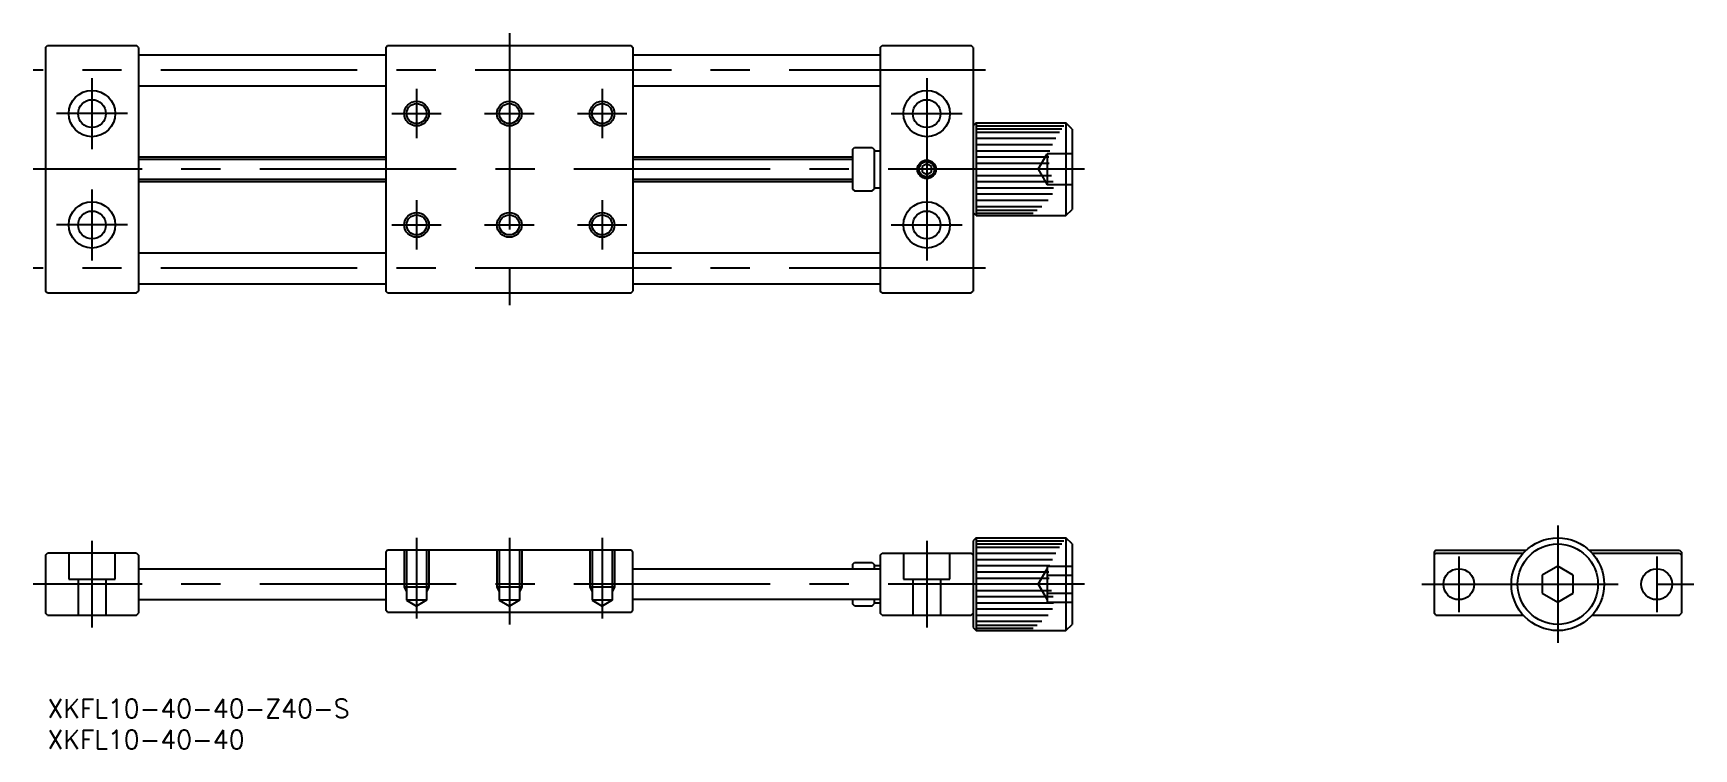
# Model space of a CAD drawing. Extents: x -247 to 22, y -27 to 89.
import ezdxf

# ---------------------------------------------------------------- set-up
doc = ezdxf.new("R2010")
doc.units = 0
doc.linetypes.add('CENTER', pattern=[50.8, 31.75, -6.35, 6.35, -6.35])
doc.linetypes.add('DASHED', pattern=[19.05, 12.7, -6.35])
doc.layers.get('0').update_dxf_attribs({"linetype": 'CONTINUOUS'})
doc.layers.add('CENTER', color=1, linetype='CONTINUOUS')
doc.styles.get("Standard").update_dxf_attribs({"font": 'txt.shx', "height": 3, "bigfont": 'bigfont.shx'})

# ---------------------------------------------------------------- blocks, each defined once
blk = doc.blocks.new('*U2')
at = {"color": 7, "linetype": 'CONTINUOUS'}
blk.add_text('XKFL10-40-40-Z40-S', height=3, dxfattribs=at).set_placement((-244.26, -21.61))
blk = doc.blocks.new('*U3')
at = {"color": 7, "linetype": 'CONTINUOUS'}
blk.add_text('XKFL10-40-40', height=3, dxfattribs=at).set_placement((-244.26, -26.61))

msp = doc.modelspace()

# ---------------------------------------------------------------- linework, layer by layer
at = {"color": 7, "linetype": 'CONTINUOUS'}
for p, q in [((-244.56, 86.79), (-244.26, 87.09)), ((-244.56, 86.79), (-244.56, 47.39)), ((-244.26, 87.09), (-229.86, 87.09)), ((-229.56, 86.79), (-229.86, 87.09)), ((-229.56, 86.79), (-229.56, 47.39)), ((-189.56, 86.79), (-189.26, 87.09)), ((-189.56, 86.79), (-189.56, 47.39)), ((-189.26, 87.09), (-149.86, 87.09)), ((-149.86, 87.09), (-149.56, 86.79)), ((-149.56, 86.79), (-149.56, 47.39)), ((-109.56, 86.79), (-109.26, 87.09)), ((-109.56, 86.79), (-109.56, 47.39)), ((-109.26, 87.09), (-94.86, 87.09)), ((-94.56, 86.79), (-94.86, 87.09)), ((-94.56, 86.79), (-94.56, 47.39)), ((-229.56, 85.59), (-189.56, 85.59)), ((-149.56, 85.59), (-109.56, 85.59)), ((-229.56, 80.59), (-189.56, 80.59)), ((-149.56, 80.59), (-109.56, 80.59)), ((-94.06, 74.59), (-94.56, 74.09)), ((-94.06, 74.59), (-94.06, 59.59)), ((-94.06, 74.59), (-79.56, 74.59)), ((-94.06, 74.09), (-79.9, 74.09)), ((-94.06, 73.62), (-80.21, 73.62)), ((-94.06, 73.09), (-80.56, 73.09)), ((-79.56, 74.59), (-79.56, 59.59)), ((-78.56, 73.59), (-79.56, 74.59)), ((-78.56, 73.59), (-78.56, 60.59)), ((-114.06, 70.29), (-113.76, 70.59)), ((-114.06, 70.29), (-114.06, 63.89)), ((-113.76, 70.59), (-110.86, 70.59)), ((-110.86, 70.59), (-110.56, 70.29)), ((-110.56, 70.29), (-110.56, 63.89)), ((-110.56, 70.09), (-109.56, 70.09)), ((-94.06, 72.09), (-81.17, 72.09)), ((-94.06, 71.09), (-81.7, 71.09)), ((-94.06, 70.09), (-82.12, 70.09)), ((-229.56, 69.09), (-189.56, 69.09)), ((-149.56, 69.09), (-114.06, 69.09)), ((-102.06, 67.95), (-102.81, 67.52)), ((-102.81, 67.52), (-102.81, 66.65)), ((-101.31, 67.52), (-102.06, 67.95)), ((-101.31, 66.65), (-101.31, 67.52)), ((-94.06, 69.09), (-82.31, 69.09)), ((-94.06, 68.09), (-82.27, 68.09)), ((-229.56, 65.09), (-189.56, 65.09)), ((-149.56, 65.09), (-114.06, 65.09)), ((-102.81, 66.65), (-102.06, 66.22)), ((-102.06, 66.22), (-101.31, 66.65)), ((-94.06, 66.09), (-81.85, 66.09)), ((-94.06, 65.09), (-81.62, 65.09)), ((-114.06, 63.89), (-113.76, 63.59)), ((-113.76, 63.59), (-110.86, 63.59)), ((-110.86, 63.59), (-110.56, 63.89)), ((-110.56, 64.09), (-109.56, 64.09)), ((-94.06, 64.09), (-81.54, 64.09)), ((-94.06, 63.09), (-81.74, 63.09)), ((-94.06, 62.09), (-82.42, 62.09)), ((-94.06, 59.59), (-94.56, 60.09)), ((-94.06, 61.09), (-83.44, 61.09)), ((-94.06, 60.45), (-84.22, 60.45)), ((-94.06, 59.98), (-84.84, 59.98)), ((-94.06, 59.59), (-79.56, 59.59)), ((-79.56, 59.59), (-78.56, 60.59)), ((-229.56, 53.59), (-189.56, 53.59)), ((-149.56, 53.59), (-109.56, 53.59)), ((-229.56, 48.59), (-189.56, 48.59)), ((-149.56, 48.59), (-109.56, 48.59)), ((-244.26, 47.09), (-244.56, 47.39)), ((-244.26, 47.09), (-229.86, 47.09)), ((-229.86, 47.09), (-229.56, 47.39)), ((-189.26, 47.09), (-189.56, 47.39)), ((-189.26, 47.09), (-149.86, 47.09)), ((-149.86, 47.09), (-149.56, 47.39)), ((-109.26, 47.09), (-109.56, 47.39)), ((-109.26, 47.09), (-94.86, 47.09)), ((-94.86, 47.09), (-94.56, 47.39)), ((-189.26, 5.5), (-189.56, 5.2)), ((-149.86, 5.5), (-189.26, 5.5)), ((-149.56, 5.2), (-149.86, 5.5)), ((-94.06, 7.5), (-94.56, 7)), ((-94.56, 7), (-94.56, -7)), ((-94.06, 7.5), (-94.06, -7.5)), ((-94.06, 7.5), (-79.56, 7.5)), ((-94.06, 7), (-79.9, 7)), ((-94.06, 6.54), (-80.21, 6.54)), ((-94.06, 6), (-80.56, 6)), ((-79.56, 7.5), (-79.56, -7.5)), ((-78.56, 6.5), (-79.56, 7.5)), ((-78.56, 6.5), (-78.56, -6.5)), ((-19.7, 5.5), (-20, 5.2)), ((-19.7, 5.5), (-5.1, 5.5)), ((5.1, 5.5), (19.7, 5.5)), ((19.7, 5.5), (20, 5.2)), ((-244.56, 4.7), (-244.26, 5)), ((-244.56, 4.7), (-244.56, -4.7)), ((-229.86, 5), (-244.26, 5)), ((-229.86, 5), (-229.56, 4.7)), ((-229.56, 4.7), (-229.56, -4.7)), ((-189.56, 5.2), (-189.56, -4.2)), ((-149.56, -4.2), (-149.56, 5.2)), ((-114.06, 3.2), (-113.76, 3.5)), ((-114.06, 3.2), (-114.06, 2.5)), ((-113.76, 3.5), (-110.86, 3.5)), ((-110.86, 3.5), (-110.56, 3.2)), ((-110.56, 3.2), (-110.56, 2.5)), ((-110.56, 3), (-109.56, 3)), ((-109.56, 4.7), (-109.26, 5)), ((-109.56, 4.7), (-109.56, -4.7)), ((-109.26, 5), (-94.86, 5)), ((-94.56, 4.7), (-94.86, 5)), ((-94.06, 5), (-81.17, 5)), ((-94.06, 4), (-81.7, 4)), ((-94.06, 3), (-82.12, 3)), ((-20, 5.2), (-20, -4.5)), ((-19.7, 5), (-20, 4.7)), ((-20, 4.7), (-20, -4.7)), ((-19.7, 5), (-5.59, 5)), ((0, 2.89), (-2.5, 1.44)), ((2.5, 1.44), (0, 2.89)), ((5.59, 5), (19.7, 5)), ((19.7, 5), (20, 4.7)), ((20, 5.2), (20, -4.5)), ((20, 4.7), (20, -4.7)), ((-229.56, 2.5), (-189.56, 2.5)), ((-149.56, 2.5), (-109.56, 2.5)), ((-94.06, 2), (-82.31, 2)), ((-94.06, 1), (-82.27, 1)), ((-2.5, 1.44), (-2.5, -1.44)), ((2.5, -1.44), (2.5, 1.44)), ((-229.56, -2.5), (-189.56, -2.5)), ((-109.56, -2.5), (-149.56, -2.5)), ((-114.06, -2.5), (-114.06, -3.2)), ((-110.56, -2.5), (-110.56, -3.2)), ((-94.06, -1), (-81.85, -1)), ((-94.06, -2), (-81.62, -2)), ((-2.5, -1.44), (0, -2.89)), ((0, -2.89), (2.5, -1.44)), ((-244.26, -5), (-244.56, -4.7)), ((-244.26, -5), (-229.86, -5)), ((-229.86, -5), (-229.56, -4.7)), ((-189.26, -4.5), (-189.56, -4.2)), ((-189.26, -4.5), (-149.86, -4.5)), ((-149.86, -4.5), (-149.56, -4.2)), ((-113.76, -3.5), (-114.06, -3.2)), ((-113.76, -3.5), (-110.86, -3.5)), ((-110.86, -3.5), (-110.56, -3.2)), ((-110.56, -3), (-109.56, -3)), ((-109.26, -5), (-109.56, -4.7)), ((-109.26, -5), (-94.86, -5)), ((-94.86, -5), (-94.56, -4.7)), ((-94.06, -3), (-81.54, -3)), ((-94.06, -4), (-81.74, -4)), ((-94.06, -5), (-82.42, -5)), ((-19.7, -5), (-20, -4.7)), ((-19.7, -5), (-5.59, -5)), ((5.59, -5), (19.7, -5)), ((19.7, -5), (20, -4.7)), ((-94.56, -7), (-94.06, -7.5)), ((-94.06, -6), (-83.44, -6)), ((-94.06, -6.64), (-84.22, -6.64)), ((-94.06, -7.11), (-84.84, -7.11)), ((-94.06, -7.5), (-79.56, -7.5)), ((-79.56, -7.5), (-78.56, -6.5))]:
    msp.add_line(p, q, dxfattribs=at)
at = {"color": 3, "linetype": 'CONTINUOUS'}
for p, q in [((-229.56, 68.71), (-189.56, 68.71)), ((-149.56, 68.71), (-114.06, 68.71)), ((-189.56, 65.46), (-229.56, 65.46)), ((-114.06, 65.46), (-149.56, 65.46))]:
    msp.add_line(p, q, dxfattribs=at)
at = {"color": 3, "linetype": 'DASHED'}
for p, q in [((-84.01, 67.09), (-82.56, 69.59)), ((-82.56, 69.59), (-82.56, 64.59)), ((-78.56, 69.59), (-82.56, 69.59)), ((-84.01, 67.09), (-82.56, 64.59)), ((-78.56, 67.09), (-82.56, 67.09)), ((-78.56, 64.59), (-82.56, 64.59)), ((-186.56, 5.5), (-186.56, -0.5)), ((-186.18, 5.5), (-186.18, -2.6)), ((-182.94, 5.5), (-182.94, -2.6)), ((-182.56, 5.5), (-182.56, -0.5)), ((-171.56, 5.5), (-171.56, -0.5)), ((-171.18, 5.5), (-171.18, -2.6)), ((-167.94, 5.5), (-167.94, -2.6)), ((-167.56, 5.5), (-167.56, -0.5)), ((-156.56, 5.5), (-156.56, -0.5)), ((-156.18, 5.5), (-156.18, -2.6)), ((-152.94, 5.5), (-152.94, -2.6)), ((-152.56, 5.5), (-152.56, -0.5)), ((-240.81, 5), (-240.81, 0.8)), ((-233.31, 0.8), (-233.31, 5)), ((-105.81, 5), (-105.81, 0.8)), ((-98.31, 0.8), (-98.31, 5)), ((-82.56, 2.89), (-82.56, -2.89)), ((-82.56, 2.89), (-78.56, 2.89)), ((-240.81, 0.8), (-233.31, 0.8)), ((-239.31, 0.8), (-239.31, -5)), ((-234.81, 0.8), (-234.81, -5)), ((-105.81, 0.8), (-98.31, 0.8)), ((-104.31, 0.8), (-104.31, -5)), ((-99.81, 0.8), (-99.81, -5)), ((-84.01, 0), (-82.56, 2.5)), ((-82.56, 1.44), (-78.56, 1.44)), ((-182.56, -0.5), (-186.56, -0.5)), ((-186.56, -0.5), (-186.18, -1.16)), ((-186.18, -2.6), (-184.56, -3.54)), ((-182.94, -2.6), (-186.18, -2.6)), ((-182.94, -2.6), (-184.56, -3.54)), ((-182.56, -0.5), (-182.94, -1.16)), ((-171.56, -0.5), (-171.18, -1.16)), ((-167.56, -0.5), (-171.56, -0.5)), ((-167.94, -2.6), (-171.18, -2.6)), ((-171.18, -2.6), (-169.56, -3.54)), ((-167.94, -2.6), (-169.56, -3.54)), ((-167.56, -0.5), (-167.94, -1.16)), ((-152.56, -0.5), (-156.56, -0.5)), ((-156.56, -0.5), (-156.18, -1.16)), ((-152.94, -2.6), (-156.18, -2.6)), ((-156.18, -2.6), (-154.56, -3.54)), ((-152.94, -2.6), (-154.56, -3.54)), ((-152.56, -0.5), (-152.94, -1.16)), ((-84.01, 0), (-82.56, -2.5)), ((-82.56, -1.44), (-78.56, -1.44)), ((-82.56, -2.89), (-78.56, -2.89))]:
    msp.add_line(p, q, dxfattribs=at)
at = {"color": 7, "linetype": 'CONTINUOUS'}
for centre, radius in [((-237.06, 76.09), 3.75), ((-237.06, 76.09), 2.25), ((-102.06, 76.09), 3.75), ((-102.06, 76.09), 2.25), ((-184.56, 76.09), 1.62), ((-169.56, 76.09), 1.62), ((-154.56, 76.09), 1.62), ((-102.06, 67.09), 1.23), ((-237.06, 58.09), 3.75), ((-102.06, 58.09), 3.75), ((-237.06, 58.09), 2.25), ((-184.56, 58.09), 1.62), ((-169.56, 58.09), 1.62), ((-154.56, 58.09), 1.62), ((-102.06, 58.09), 2.25), ((0, 0), 7.5), ((0, 0), 6.5), ((-16, 0), 2.5), ((-16, 0), 2.5), ((16, 0), 2.5)]:
    msp.add_circle(centre, radius, dxfattribs=at)
at = {"color": 3, "linetype": 'CONTINUOUS'}
for centre, radius in [((-184.56, 76.09), 2), ((-169.56, 76.09), 2), ((-154.56, 76.09), 2), ((-102.06, 67.09), 1.5), ((-184.56, 58.09), 2), ((-169.56, 58.09), 2), ((-154.56, 58.09), 2)]:
    msp.add_circle(centre, radius, dxfattribs=at)
at = {"layer": 'CENTER', "color": 1, "linetype": 'CENTER'}
for p, q in [((-169.56, 89.09), (-169.56, 45.09)), ((-92.56, 83.09), (-246.56, 83.09)), ((-237.06, 81.84), (-237.06, 70.34)), ((-102.06, 81.84), (-102.06, 52.34)), ((-184.56, 80.09), (-184.56, 72.09)), ((-154.56, 80.09), (-154.56, 72.09)), ((-231.31, 76.09), (-242.81, 76.09)), ((-188.56, 76.09), (-180.56, 76.09)), ((-173.56, 76.09), (-165.56, 76.09)), ((-158.56, 76.09), (-150.56, 76.09)), ((-107.81, 76.09), (-96.31, 76.09)), ((-76.56, 67.09), (-246.56, 67.09)), ((-237.06, 63.84), (-237.06, 52.34)), ((-184.56, 62.09), (-184.56, 54.09)), ((-154.56, 62.09), (-154.56, 54.09)), ((-231.31, 58.09), (-242.81, 58.09)), ((-188.56, 58.09), (-180.56, 58.09)), ((-173.56, 58.09), (-165.56, 58.09)), ((-158.56, 58.09), (-150.56, 58.09)), ((-107.81, 58.09), (-96.31, 58.09)), ((-92.56, 51.09), (-246.56, 51.09)), ((0, 9.5), (0, -9.5)), ((-237.06, 7), (-237.06, -7)), ((-184.56, 7.5), (-184.56, -5.54)), ((-169.56, 7.5), (-169.56, -6.5)), ((-154.56, 7.5), (-154.56, -5.54)), ((-102.06, 7), (-102.06, -7)), ((-16, 4.5), (-16, -4.5)), ((16, 4.5), (16, -4.5)), ((-76.56, 0), (-246.56, 0)), ((-22, 0), (22, 0))]:
    msp.add_line(p, q, dxfattribs=at)

# ---------------------------------------------------------------- block references
at = {"color": 7, "linetype": 'CONTINUOUS'}
for name in ['*U2', '*U3']:
    msp.add_blockref(name, (0, 0), dxfattribs=at)

doc.saveas('drawing.dxf')
